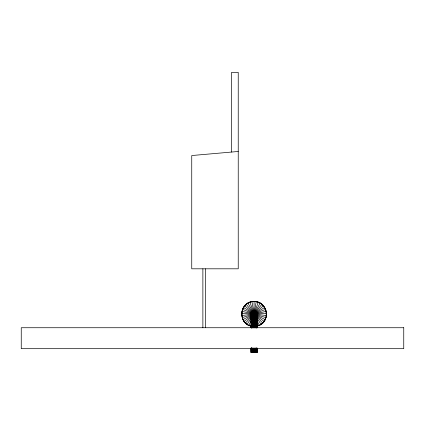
<?xml version="1.0" encoding="UTF-8"?>
<svg xmlns="http://www.w3.org/2000/svg" width="425" height="425" viewBox="0 0 425 425"><rect width="100%" height="100%" fill="white"/><g stroke="black" fill="none" stroke-linecap="round" stroke-linejoin="round"><path stroke-width="0.64" d="M251.148 327.872L251.154 313.613C251.409 310.128 257.056 310.367 257.019 313.862L256.998 327.872M257.013 348.059L257.019 352.617L256.955 348.059L256.998 352.617L251.133 352.617L251.133 348.059L251.34 352.617M256.998 313.698C256.658 309.836 250.298 310.829 251.196 314.606L251.196 327.872L251.255 325.917M251.329 327.872L251.133 314.112M256.955 315.318C258.591 309.522 248.97 310.303 251.34 315.759M256.891 324.801L257.21 326.023C271.676 322.697 267.814 299.885 253.018 301.591C239.509 301.978 237.692 323.356 250.941 326.023L251.419 324.185M256.955 314.606L257.019 314.112L256.891 314.845L265.97 317.629C269.583 307.535 257.178 297.383 248.009 303.126C238.351 307.918 240.391 323.818 250.941 326.023M256.955 314.686C258.039 310.643 251.18 309.682 251.133 313.862L241.644 313.459M256.955 314.925C257.954 310.144 249.533 310.829 251.34 315.387M256.955 315.86C257.789 311.541 249.725 312.099 251.34 316.274M256.955 316.54C257.656 312.561 249.879 313.028 251.34 316.917M254.57 311.079L256.174 301.723M256.955 317.348C257.481 313.772 250.075 314.139 251.34 317.682M256.955 318.267C257.268 315.153 250.325 315.414 251.34 318.559M256.891 314.845L256.998 314.357C256.567 311.286 251.526 311.312 251.154 314.399L251.34 315.084M256.955 319.287C256.998 316.694 250.628 316.843 251.34 319.526M256.955 320.381C256.673 318.373 250.989 318.415 251.34 320.567M255.053 311.206L258.219 302.255M257.21 326.023C261.317 324.944 264.717 321.688 265.97 317.629M248.949 325.322L251.297 320.131M256.955 321.539C256.291 320.163 251.409 320.131 251.34 321.667M255.51 311.413L260.142 303.126M247.106 324.291L251.361 318.001M255.924 311.695L261.89 304.305M245.464 322.968L251.6 316.567M256.955 322.74C255.882 322.044 251.855 321.985 251.34 322.803M256.286 312.04L263.415 305.766M244.072 321.38L251.196 316.115M256.583 312.439L264.669 307.461M242.967 319.584L251.441 315.313L251.196 314.606M256.806 312.885L265.62 309.347M242.181 317.629L251.255 314.845M256.689 326.113C271.633 323.335 268.117 299.928 253.018 301.591C239.232 302.021 237.825 323.988 251.462 326.113M256.955 313.363L266.236 311.366M241.735 315.562L251.154 314.357M238.234 151.47L191.744 155.539L191.744 268.807L238.234 268.807L238.234 72.383L231.551 72.383L231.551 152.054M257.019 313.862L266.502 313.459M251.133 323.962L257.019 323.962M256.998 314.357L266.411 315.562M241.915 311.366L251.196 313.363M242.532 309.347L251.34 312.885M256.705 315.313L265.184 319.584M243.482 307.461L251.563 312.439M256.95 316.115L264.074 321.38M244.736 305.766L251.86 312.04M256.987 317.023L262.682 322.968M246.261 304.305L252.222 311.695M256.785 318.001L261.04 324.291M248.009 303.126L252.636 311.413M256.854 320.131L259.197 325.322M249.932 302.255L253.093 311.206M251.34 315.159L251.133 314.192M251.972 301.723L253.576 311.079M256.998 313.613L256.955 327.872M256.891 313.124L256.891 327.872M256.891 348.059L256.891 352.617M256.705 312.657L256.705 327.872M256.705 348.059L256.705 352.617M256.445 312.232L256.445 327.872M256.445 348.059L256.445 352.617M256.11 311.86L256.11 327.872M256.11 348.059L256.11 352.617M255.722 311.546L255.722 327.872M255.722 348.059L255.722 352.617M255.287 311.302L255.287 327.872M255.287 348.059L255.287 352.617M254.814 311.132L254.814 327.872M254.814 348.059L254.814 352.617M254.325 311.047L254.325 327.872M254.325 348.059L254.325 352.617M254.076 301.543L254.076 311.036M253.826 311.047L253.826 327.872M253.826 348.059L253.826 352.617M253.332 311.132L253.332 327.872M253.332 348.059L253.332 352.617M252.859 311.302L252.859 327.872M252.859 348.059L252.859 352.617M252.423 311.546L252.423 327.872M252.423 348.059L252.423 352.617M252.036 311.86L252.036 327.872M252.036 348.059L252.036 352.617M251.706 312.232L251.706 327.872M251.706 348.059L251.706 352.617M251.441 312.657L251.441 327.872M251.441 348.059L251.441 352.617M251.255 313.124L251.255 327.872M251.196 348.059L251.196 352.617M205.493 268.807L205.493 327.733M202.874 268.807L202.874 327.733M251.159 348.059L251.154 352.617L251.154 348.059M251.271 348.059L251.255 352.617L251.255 348.059M403.75 327.733L21.25 327.733L21.25 348.686L403.75 348.686L403.75 327.733"/></g></svg>
